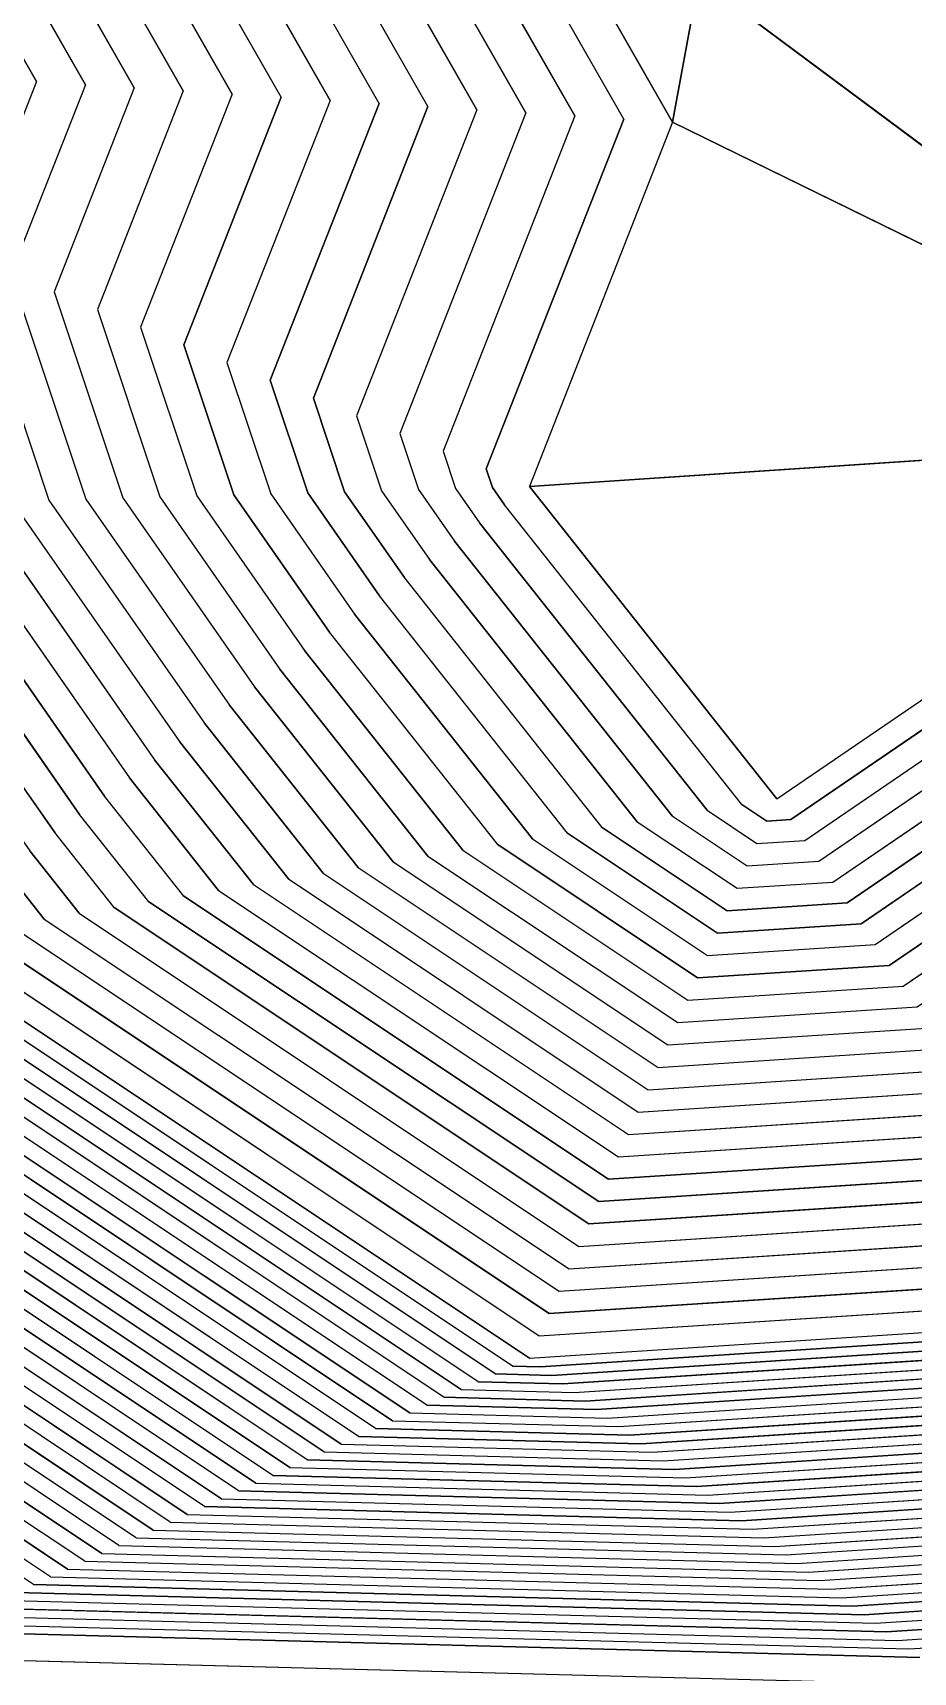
# Model space of a CAD drawing. Extents: x 7084 to 11035, y 13750 to 16729.
# Drawn here: x 8792.8 to 8948.2, y 14689.5 to 14979 of the extents above; entities that cross this region are included whole.
import ezdxf

# ---------------------------------------------------------------- set-up
doc = ezdxf.new("R2010")
doc.units = 0
doc.layers.add('Level 1', color=7, linetype='Continuous')

msp = doc.modelspace()

# ---------------------------------------------------------------- linework, layer by layer
at = {"layer": 'Level 1'}
for p, q in [((8841.38, 15075.83), (8905.71, 14963.24)), ((8905.71, 14963.24), (8841.38, 15075.83)), ((8897.07, 14963.79), (8835.31, 15071.87)), ((8888.43, 14964.34), (8829.25, 15067.92)), ((8879.79, 14964.9), (8823.18, 15063.97)), ((8871.15, 14965.45), (8817.11, 15060.02)), ((8862.52, 14966), (8811.05, 15056.07)), ((8853.88, 14966.55), (8804.98, 15052.11)), ((8845.24, 14967.1), (8798.92, 15048.16)), ((8836.6, 14967.65), (8792.85, 15044.21)), ((8827.96, 14968.2), (8786.79, 15040.26)), ((8819.32, 14968.76), (8780.72, 15036.31)), ((8810.68, 14969.31), (8774.65, 15032.35)), ((8802.04, 14969.86), (8768.59, 15028.4)), ((8793.4, 14970.41), (8762.52, 15024.45)), ((8905.71, 14963.24), (8910.31, 14988.52)), ((8910.31, 14988.52), (8905.71, 14963.24)), ((9018.3, 14908.1), (8910.31, 14988.52)), ((8910.31, 14988.52), (9018.3, 14908.1)), ((8793.4, 14970.41), (8781.27, 14939.53)), ((8802.04, 14969.86), (8788.9, 14936.41)), ((8810.68, 14969.31), (8796.53, 14933.28)), ((8819.32, 14968.76), (8804.16, 14930.16)), ((8827.96, 14968.2), (8811.78, 14927.03)), ((8836.6, 14967.65), (8819.41, 14923.91)), ((8845.24, 14967.1), (8827.04, 14920.78)), ((8853.88, 14966.55), (8834.67, 14917.66)), ((8862.52, 14966), (8842.3, 14914.53)), ((8871.15, 14965.45), (8849.92, 14911.41)), ((8879.79, 14964.9), (8857.55, 14908.28)), ((8888.43, 14964.34), (8865.18, 14905.16)), ((8897.07, 14963.79), (8872.81, 14902.03)), ((8905.71, 14963.24), (8880.44, 14898.91)), ((9018.3, 14908.1), (8905.71, 14963.24)), ((8905.71, 14963.24), (9018.3, 14908.1)), ((8781.27, 14939.53), (8795.61, 14896.52)), ((8788.9, 14936.41), (8802.13, 14896.7)), ((8796.53, 14933.28), (8808.66, 14896.89)), ((8804.16, 14930.16), (8815.18, 14897.07)), ((8811.78, 14927.03), (8821.71, 14897.25)), ((8819.41, 14923.91), (8828.23, 14897.44)), ((8827.04, 14920.78), (8834.76, 14897.62)), ((8834.67, 14917.66), (8841.29, 14897.81)), ((8842.3, 14914.53), (8847.81, 14897.99)), ((8849.92, 14911.41), (8854.34, 14898.17)), ((8857.55, 14908.28), (8860.86, 14898.36)), ((8880.44, 14898.91), (9018.3, 14908.1)), ((9018.3, 14908.1), (8880.44, 14898.91)), ((8924.09, 14843.76), (9018.3, 14908.1)), ((8865.18, 14905.16), (8867.39, 14898.54)), ((8872.81, 14902.03), (8873.91, 14898.72)), ((8926.57, 14840.09), (9017.01, 14901.85)), ((8841.29, 14897.81), (8853.97, 14879.61)), ((8847.81, 14897.99), (8858.38, 14882.82)), ((8854.34, 14898.17), (8862.79, 14886.04)), ((8860.86, 14898.36), (8867.2, 14889.26)), ((8867.39, 14898.54), (8871.61, 14892.47)), ((8873.91, 14898.72), (8876.03, 14895.69)), ((8924.09, 14843.76), (8880.44, 14898.91)), ((8880.44, 14898.91), (8924.09, 14843.76)), ((8756.46, 14895.42), (8796.62, 14837.79)), ((8762.98, 14895.6), (8801.03, 14841.01)), ((8769.51, 14895.78), (8805.44, 14844.22)), ((8776.03, 14895.97), (8809.85, 14847.44)), ((8782.56, 14896.15), (8814.27, 14850.66)), ((8789.08, 14896.33), (8818.68, 14853.87)), ((8795.61, 14896.52), (8823.09, 14857.09)), ((8802.13, 14896.7), (8827.5, 14860.31)), ((8808.66, 14896.89), (8831.91, 14863.52)), ((8815.18, 14897.07), (8836.32, 14866.74)), ((8821.71, 14897.25), (8840.73, 14869.96)), ((8828.23, 14897.44), (8845.15, 14873.17)), ((8834.76, 14897.62), (8849.56, 14876.39)), ((8917.93, 14842.75), (8876.03, 14895.69)), ((8929.06, 14836.41), (9015.72, 14895.6)), ((8911.78, 14841.74), (8871.61, 14892.47)), ((8905.62, 14840.73), (8867.2, 14889.26)), ((8931.54, 14832.74), (9014.44, 14889.35)), ((8899.46, 14839.72), (8862.79, 14886.04)), ((8893.3, 14838.71), (8858.38, 14882.82)), ((8934.02, 14829.06), (9013.15, 14883.1)), ((8887.15, 14837.7), (8853.97, 14879.61)), ((8880.99, 14836.69), (8849.56, 14876.39)), ((8936.5, 14825.38), (9011.86, 14876.85)), ((8874.83, 14835.68), (8845.15, 14873.17)), ((8868.67, 14834.67), (8840.73, 14869.96)), ((8938.98, 14821.71), (9010.58, 14870.6)), ((8862.52, 14833.66), (8836.32, 14866.74)), ((8856.36, 14832.64), (8831.91, 14863.52)), ((8941.46, 14818.03), (9009.29, 14864.35)), ((8850.2, 14831.63), (8827.5, 14860.31)), ((8943.94, 14814.35), (9008, 14858.1)), ((8844.04, 14830.62), (8823.09, 14857.09)), ((8837.88, 14829.61), (8818.68, 14853.87)), ((8946.43, 14810.68), (9006.72, 14851.85)), ((8831.73, 14828.6), (8814.27, 14850.66)), ((8825.57, 14827.59), (8809.85, 14847.44)), ((8819.41, 14826.58), (8805.44, 14844.22)), ((8813.25, 14825.57), (8801.03, 14841.01)), ((8905.62, 14840.73), (8918.85, 14831.91)), ((8911.78, 14841.74), (8920.6, 14835.86)), ((8917.93, 14842.75), (8922.35, 14839.81)), ((8922.35, 14839.81), (8926.57, 14840.09)), ((8807.1, 14824.56), (8796.62, 14837.79)), ((8887.15, 14837.7), (8913.61, 14820.05)), ((8893.3, 14838.71), (8915.36, 14824)), ((8899.46, 14839.72), (8917.11, 14827.96)), ((8800.94, 14823.55), (8792.21, 14834.57)), ((8868.67, 14834.67), (8908.38, 14808.2)), ((8874.83, 14835.68), (8910.12, 14812.15)), ((8880.99, 14836.69), (8911.87, 14816.1)), ((8920.6, 14835.86), (8929.06, 14836.41)), ((8794.78, 14822.53), (8787.8, 14831.36)), ((8850.2, 14831.63), (8903.14, 14796.34)), ((8856.36, 14832.64), (8904.88, 14800.29)), ((8862.52, 14833.66), (8906.63, 14804.25)), ((8918.85, 14831.91), (8931.54, 14832.74)), ((8831.73, 14828.6), (8897.9, 14784.49)), ((8837.88, 14829.61), (8899.65, 14788.44)), ((8844.04, 14830.62), (8901.39, 14792.39)), ((8917.11, 14827.96), (8934.02, 14829.06)), ((8813.25, 14825.57), (8892.66, 14772.63)), ((8819.41, 14826.58), (8894.41, 14776.58)), ((8825.57, 14827.59), (8896.15, 14780.53)), ((8794.78, 14822.53), (8887.42, 14760.77)), ((8800.94, 14823.55), (8889.17, 14764.73)), ((8807.1, 14824.56), (8890.91, 14768.68)), ((8915.36, 14824), (8936.5, 14825.38)), ((8782.47, 14820.51), (8883.93, 14752.87)), ((8788.62, 14821.52), (8885.68, 14756.82)), ((8913.61, 14820.05), (8938.98, 14821.71)), ((8770.15, 14818.49), (8880.44, 14744.97)), ((8880.44, 14744.97), (8770.15, 14818.49)), ((8776.31, 14819.5), (8882.18, 14748.92)), ((8911.87, 14816.1), (8941.46, 14818.03)), ((8877.42, 14743.59), (8770.28, 14815.01)), ((8910.12, 14812.15), (8943.94, 14814.35)), ((8874.4, 14742.21), (8770.41, 14811.53)), ((8871.38, 14740.83), (8770.54, 14808.05)), ((8908.38, 14808.2), (8946.43, 14810.68)), ((8906.63, 14804.25), (8948.91, 14807)), ((8868.36, 14739.45), (8770.68, 14804.57)), ((8904.88, 14800.29), (8951.39, 14803.33)), ((8865.34, 14738.07), (8770.81, 14801.09)), ((8903.14, 14796.34), (8953.87, 14799.65)), ((8862.32, 14736.69), (8770.94, 14797.61)), ((8859.3, 14735.32), (8771.07, 14794.14)), ((8901.39, 14792.39), (8956.35, 14795.97)), ((8899.65, 14788.44), (8958.83, 14792.3)), ((8856.28, 14733.94), (8771.2, 14790.66)), ((8897.9, 14784.49), (8961.31, 14788.62)), ((8853.26, 14732.56), (8771.33, 14787.18)), ((8896.15, 14780.53), (8963.8, 14784.95)), ((8850.24, 14731.18), (8771.46, 14783.7)), ((8847.22, 14729.8), (8771.59, 14780.22)), ((8894.41, 14776.58), (8966.28, 14781.27)), ((8844.2, 14728.42), (8771.73, 14776.74)), ((8892.66, 14772.63), (8968.76, 14777.59)), ((8890.91, 14768.68), (8971.24, 14773.92)), ((8841.18, 14727.04), (8771.86, 14773.26)), ((8838.16, 14725.67), (8771.99, 14769.78)), ((8889.17, 14764.73), (8973.72, 14770.24)), ((8835.14, 14724.29), (8772.12, 14766.3)), ((8887.42, 14760.77), (8976.2, 14766.56)), ((8832.12, 14722.91), (8772.25, 14762.82)), ((8885.68, 14756.82), (8978.68, 14762.89)), ((8829.1, 14721.53), (8772.38, 14759.34)), ((8883.93, 14752.87), (8981.17, 14759.21)), ((8826.08, 14720.15), (8772.51, 14755.86)), ((8882.18, 14748.92), (8983.65, 14755.54)), ((8823.06, 14718.77), (8772.65, 14752.38)), ((8880.44, 14744.97), (8986.13, 14751.86)), ((8882.41, 14743.46), (8985.08, 14750.15)), ((8820.04, 14717.39), (8772.78, 14748.9)), ((8884.38, 14741.95), (8984.03, 14748.45)), ((8817.02, 14716.02), (8772.91, 14745.43)), ((8886.35, 14740.44), (8982.98, 14746.74)), ((8888.31, 14738.93), (8981.93, 14745.03)), ((8814, 14714.64), (8773.04, 14741.95)), ((8874.4, 14742.21), (8884.38, 14741.95)), ((8877.42, 14743.59), (8882.41, 14743.46)), ((8890.28, 14737.42), (8980.88, 14743.33)), ((8892.25, 14735.91), (8979.83, 14741.62)), ((8868.36, 14739.45), (8888.31, 14738.93)), ((8871.38, 14740.83), (8886.35, 14740.44)), ((8894.22, 14734.4), (8978.78, 14739.91)), ((8810.98, 14713.26), (8773.17, 14738.47)), ((8862.32, 14736.69), (8892.25, 14735.91)), ((8865.34, 14738.07), (8890.28, 14737.42)), ((8896.19, 14732.89), (8977.73, 14738.2)), ((8898.16, 14731.38), (8976.68, 14736.5)), ((8807.96, 14711.88), (8773.3, 14734.99)), ((8856.28, 14733.94), (8896.19, 14732.89)), ((8859.3, 14735.32), (8894.22, 14734.4)), ((8900.13, 14729.87), (8975.63, 14734.79)), ((8902.1, 14728.36), (8974.57, 14733.08)), ((8804.94, 14710.5), (8773.43, 14731.51)), ((8850.24, 14731.18), (8900.13, 14729.87)), ((8853.26, 14732.56), (8898.16, 14731.38)), ((8904.07, 14726.85), (8973.52, 14731.38)), ((8801.92, 14709.12), (8773.56, 14728.03)), ((8841.18, 14727.04), (8906.04, 14725.34)), ((8844.2, 14728.42), (8904.07, 14726.85)), ((8847.22, 14729.8), (8902.1, 14728.36)), ((8906.04, 14725.34), (8972.47, 14729.67)), ((8908.01, 14723.83), (8971.42, 14727.96)), ((8798.9, 14707.74), (8773.7, 14724.55)), ((8835.14, 14724.29), (8909.98, 14722.32)), ((8838.16, 14725.67), (8908.01, 14723.83)), ((8909.98, 14722.32), (8970.37, 14726.26)), ((8911.95, 14720.81), (8969.32, 14724.55)), ((8829.1, 14721.53), (8913.92, 14719.3)), ((8832.12, 14722.91), (8911.95, 14720.81)), ((8913.92, 14719.3), (8968.27, 14722.84)), ((8795.88, 14706.37), (8773.83, 14721.07)), ((8823.06, 14718.77), (8917.86, 14716.28)), ((8826.08, 14720.15), (8915.89, 14717.79)), ((8915.89, 14717.79), (8967.22, 14721.14)), ((8917.86, 14716.28), (8966.17, 14719.43)), ((8792.86, 14704.99), (8773.96, 14717.59)), ((8817.02, 14716.02), (8921.79, 14713.26)), ((8820.04, 14717.39), (8919.83, 14714.77)), ((8919.83, 14714.77), (8965.12, 14717.72)), ((8921.79, 14713.26), (8964.07, 14716.02)), ((8810.98, 14713.26), (8925.73, 14710.24)), ((8814, 14714.64), (8923.76, 14711.75)), ((8923.76, 14711.75), (8963.02, 14714.31)), ((8925.73, 14710.24), (8961.97, 14712.6)), ((8804.94, 14710.5), (8929.67, 14707.22)), ((8807.96, 14711.88), (8927.7, 14708.73)), ((8927.7, 14708.73), (8960.92, 14710.9)), ((8798.9, 14707.74), (8933.61, 14704.2)), ((8801.92, 14709.12), (8931.64, 14705.71)), ((8929.67, 14707.22), (8959.87, 14709.19)), ((8931.64, 14705.71), (8958.82, 14707.48)), ((8792.86, 14704.99), (8937.55, 14701.18)), ((8795.88, 14706.37), (8935.58, 14702.69)), ((8933.61, 14704.2), (8957.77, 14705.78)), ((8935.58, 14702.69), (8956.72, 14704.07)), ((8786.82, 14702.23), (8941.49, 14698.16)), ((8789.84, 14703.61), (8939.52, 14699.67)), ((8937.55, 14701.18), (8955.67, 14702.36)), ((8777.77, 14698.09), (8947.4, 14693.63)), ((8780.79, 14699.47), (8945.43, 14695.14)), ((8783.8, 14700.85), (8943.46, 14696.65)), ((8939.52, 14699.67), (8954.62, 14700.65)), ((8941.49, 14698.16), (8953.57, 14698.95)), ((8949.37, 14692.12), (8774.75, 14696.72)), ((8774.75, 14696.72), (8949.37, 14692.12)), ((8943.46, 14696.65), (8952.52, 14697.24)), ((8945.43, 14695.14), (8951.47, 14695.53)), ((8947.4, 14693.63), (8950.42, 14693.83)), ((8944.22, 14687.52), (8773.09, 14692.02))]:
    msp.add_line(p, q, dxfattribs=at)
for points in [[(9689.79, 14711.9), (9475.88, 14639.84), (9189.91, 14644.35), (9186.12, 14640.45), (9172.54, 14642.65), (9171.64, 14649.24), (8944.22, 14687.52), (8773.09, 14692.02), (8633.49, 14692.02), (8550.17, 14719.05), (8538.59, 14723.64), (8516.07, 14793.44), (8556.6, 14930.8), (8540.84, 15079.41), (8536.35, 15091.8), (8545.35, 15204.39), (8554.14, 15208.98), (8555.46, 15208.91), (8618.51, 15339.5)], [(9689.79, 14711.9), (9475.88, 14639.84), (9189.91, 14644.35), (9186.12, 14640.45), (9172.54, 14642.65), (9171.64, 14649.24), (8944.22, 14687.52), (8773.09, 14692.02), (8633.49, 14692.02), (8550.17, 14719.05), (8538.59, 14723.64), (8516.07, 14793.44), (8556.6, 14930.8), (8540.84, 15079.41), (8536.35, 15091.8), (8545.35, 15204.39), (8554.14, 15208.98), (8555.46, 15208.91), (8618.51, 15339.5)], [(9546.2, 15317.54), (9569.36, 15198.43), (9518.08, 15085.94), (9532.87, 15020.32), (9496.48, 14945.87), (9463.39, 14904.51), (9400.53, 14853.23), (9317.82, 14831.72), (9303.66, 14815.64), (9263.96, 14817.3), (9201.1, 14843.76), (9184.37, 14858.56), (9119.85, 14860.22), (9072.89, 14840.27), (8995.14, 14795.61), (8968.76, 14777.59), (8892.66, 14772.63), (8813.25, 14825.57), (8801.03, 14841.01), (8762.98, 14895.6), (8743.13, 14955.15), (8750.21, 14973.17)], [(9546.2, 15317.54), (9569.36, 15198.43), (9518.08, 15085.94), (9532.87, 15020.32), (9496.48, 14945.87), (9463.39, 14904.51), (9400.53, 14853.23), (9317.82, 14831.72), (9303.66, 14815.64), (9263.96, 14817.3), (9201.1, 14843.76), (9184.37, 14858.56), (9119.85, 14860.22), (9072.89, 14840.27), (8995.14, 14795.61), (8968.76, 14777.59), (8892.66, 14772.63), (8813.25, 14825.57), (8801.03, 14841.01), (8762.98, 14895.6), (8743.13, 14955.15), (8750.21, 14973.17)], [(9529.38, 15312.02), (9551.26, 15199.53), (9502.82, 15093.29), (9519.73, 15018.29), (9485.36, 14947.99), (9454.11, 14908.93), (9394.74, 14860.49), (9316.62, 14840.18), (9300.45, 14821.8), (9262.95, 14823.36), (9203.58, 14848.36), (9184.46, 14865.27), (9123.53, 14866.83), (9069.85, 14844.04), (8996.42, 14801.86), (8966.28, 14781.27), (8894.41, 14776.58), (8819.41, 14826.58), (8805.44, 14844.22), (8769.51, 14895.78)], [(9529.38, 15312.02), (9551.26, 15199.53), (9502.82, 15093.29), (9519.73, 15018.29), (9485.36, 14947.99), (9454.11, 14908.93), (9394.74, 14860.49), (9316.62, 14840.18), (9300.45, 14821.8), (9262.95, 14823.36), (9203.58, 14848.36), (9184.46, 14865.27), (9123.53, 14866.83), (9069.85, 14844.04), (8996.42, 14801.86), (8966.28, 14781.27), (8894.41, 14776.58), (8819.41, 14826.58), (8805.44, 14844.22), (8769.51, 14895.78)], [(8776.03, 14895.97), (8809.85, 14847.44), (8825.57, 14827.59), (8896.15, 14780.53), (8963.8, 14784.95), (8997.71, 14808.11), (9066.82, 14847.81), (9127.2, 14873.45), (9184.55, 14871.98), (9206.06, 14852.96), (9261.94, 14829.43), (9297.23, 14827.96), (9315.43, 14848.64), (9388.95, 14867.75), (9444.83, 14913.34), (9474.24, 14950.1), (9506.59, 15016.27), (9487.57, 15100.64), (9533.15, 15200.63), (9512.56, 15306.51)], [(8776.03, 14895.97), (8809.85, 14847.44), (8825.57, 14827.59), (8896.15, 14780.53), (8963.8, 14784.95), (8997.71, 14808.11), (9066.82, 14847.81), (9127.2, 14873.45), (9184.55, 14871.98), (9206.06, 14852.96), (9261.94, 14829.43), (9297.23, 14827.96), (9315.43, 14848.64), (9388.95, 14867.75), (9444.83, 14913.34), (9474.24, 14950.1), (9506.59, 15016.27), (9487.57, 15100.64), (9533.15, 15200.63), (9512.56, 15306.51)], [(9186.02, 14979.33), (9245.76, 14926.48), (9296.31, 14983.92), (9186.02, 14979.33), (9032.08, 15025.28), (8871.25, 15183.82), (8841.38, 15075.83), (8905.71, 14963.24), (8841.38, 15075.83), (9032.08, 15025.28), (9186.02, 14979.33), (9018.3, 14908.1), (8905.71, 14963.24), (8910.31, 14988.52), (8841.38, 15075.83), (9032.08, 15025.28), (8871.25, 15183.82), (9094.12, 15087.31), (9110.2, 15300.99)], [(9186.02, 14979.33), (9245.76, 14926.48), (9296.31, 14983.92), (9186.02, 14979.33), (9032.08, 15025.28), (8871.25, 15183.82), (8841.38, 15075.83), (8905.71, 14963.24), (8841.38, 15075.83), (9032.08, 15025.28), (9186.02, 14979.33), (9018.3, 14908.1), (8905.71, 14963.24), (8910.31, 14988.52), (8841.38, 15075.83), (9032.08, 15025.28), (8871.25, 15183.82), (9094.12, 15087.31), (9110.2, 15300.99)], [(8789.08, 14896.33), (8818.68, 14853.87), (8837.88, 14829.61), (8899.65, 14788.44), (8958.83, 14792.3), (9000.28, 14820.6), (9060.76, 14855.34), (9134.56, 14886.68), (9184.74, 14885.4), (9211.02, 14862.15), (9259.92, 14841.56), (9290.8, 14840.27), (9313.04, 14865.55), (9377.37, 14882.27), (9426.26, 14922.16), (9452, 14954.33), (9480.3, 15012.23), (9457.05, 15115.35), (9496.94, 15202.84), (9478.93, 15295.48)], [(8789.08, 14896.33), (8818.68, 14853.87), (8837.88, 14829.61), (8899.65, 14788.44), (8958.83, 14792.3), (9000.28, 14820.6), (9060.76, 14855.34), (9134.56, 14886.68), (9184.74, 14885.4), (9211.02, 14862.15), (9259.92, 14841.56), (9290.8, 14840.27), (9313.04, 14865.55), (9377.37, 14882.27), (9426.26, 14922.16), (9452, 14954.33), (9480.3, 15012.23), (9457.05, 15115.35), (9496.94, 15202.84), (9478.93, 15295.48)], [(8781.27, 14939.53), (8795.61, 14896.52), (8823.09, 14857.09), (8844.04, 14830.62), (8901.39, 14792.39), (8956.35, 14795.97), (9001.57, 14826.85), (9057.72, 14859.11), (9138.23, 14893.3), (9184.83, 14892.11), (9213.5, 14866.74), (9258.9, 14847.62), (9287.58, 14846.43), (9311.84, 14874), (9371.58, 14889.53), (9416.98, 14926.57), (9440.88, 14956.44), (9467.16, 15010.21), (9441.8, 15122.7), (9478.83, 15203.94), (9462.11, 15289.97)], [(8781.27, 14939.53), (8795.61, 14896.52), (8823.09, 14857.09), (8844.04, 14830.62), (8901.39, 14792.39), (8956.35, 14795.97), (9001.57, 14826.85), (9057.72, 14859.11), (9138.23, 14893.3), (9184.83, 14892.11), (9213.5, 14866.74), (9258.9, 14847.62), (9287.58, 14846.43), (9311.84, 14874), (9371.58, 14889.53), (9416.98, 14926.57), (9440.88, 14956.44), (9467.16, 15010.21), (9441.8, 15122.7), (9478.83, 15203.94), (9462.11, 15289.97)], [(8768.59, 15028.4), (8802.04, 14969.86), (8788.9, 14936.41), (8802.13, 14896.7), (8827.5, 14860.31), (8850.2, 14831.63), (8903.14, 14796.34), (8953.87, 14799.65), (9002.86, 14833.1), (9054.69, 14862.88), (9141.91, 14899.92), (9184.92, 14898.82), (9215.98, 14871.34), (9257.89, 14853.69), (9284.36, 14852.59), (9310.65, 14882.46), (9365.79, 14896.79), (9407.7, 14930.98), (9429.76, 14958.55), (9454.02, 15008.18), (9426.54, 15130.05), (9460.73, 15205.05), (9445.29, 15284.45)], [(8768.59, 15028.4), (8802.04, 14969.86), (8788.9, 14936.41), (8802.13, 14896.7), (8827.5, 14860.31), (8850.2, 14831.63), (8903.14, 14796.34), (8953.87, 14799.65), (9002.86, 14833.1), (9054.69, 14862.88), (9141.91, 14899.92), (9184.92, 14898.82), (9215.98, 14871.34), (9257.89, 14853.69), (9284.36, 14852.59), (9310.65, 14882.46), (9365.79, 14896.79), (9407.7, 14930.98), (9429.76, 14958.55), (9454.02, 15008.18), (9426.54, 15130.05), (9460.73, 15205.05), (9445.29, 15284.45)], [(8819.32, 14968.76), (8804.16, 14930.16), (8815.18, 14897.07), (8836.32, 14866.74), (8862.52, 14833.66), (8906.63, 14804.25), (8948.91, 14807), (9005.43, 14845.6), (9048.62, 14870.42), (9149.26, 14913.15), (9185.1, 14912.23), (9220.95, 14880.53), (9255.87, 14865.82), (9277.93, 14864.9), (9308.26, 14899.37), (9354.21, 14911.32), (9389.13, 14939.81), (9407.52, 14962.78), (9427.73, 15004.14), (9396.03, 15144.76), (9424.52, 15207.25), (9411.65, 15273.42)], [(8819.32, 14968.76), (8804.16, 14930.16), (8815.18, 14897.07), (8836.32, 14866.74), (8862.52, 14833.66), (8906.63, 14804.25), (8948.91, 14807), (9005.43, 14845.6), (9048.62, 14870.42), (9149.26, 14913.15), (9185.1, 14912.23), (9220.95, 14880.53), (9255.87, 14865.82), (9277.93, 14864.9), (9308.26, 14899.37), (9354.21, 14911.32), (9389.13, 14939.81), (9407.52, 14962.78), (9427.73, 15004.14), (9396.03, 15144.76), (9424.52, 15207.25), (9411.65, 15273.42)], [(8934.44, 15270.68), (8861.65, 15199.91), (8859.94, 15195.12), (8858.84, 15191.81), (8857.19, 15182.99), (8856.08, 15179.68), (8829.8, 15084.65), (8826.21, 15077.2), (8823.18, 15070.31), (8823.18, 15063.97), (8879.79, 14964.9), (8857.55, 14908.28), (8860.86, 14898.36), (8867.2, 14889.26), (8905.62, 14840.73)], [(8934.44, 15270.68), (8861.65, 15199.91), (8859.94, 15195.12), (8858.84, 15191.81), (8857.19, 15182.99), (8856.08, 15179.68), (8829.8, 15084.65), (8826.21, 15077.2), (8823.18, 15070.31), (8823.18, 15063.97), (8879.79, 14964.9), (8857.55, 14908.28), (8860.86, 14898.36), (8867.2, 14889.26), (8905.62, 14840.73)], [(8821.71, 14897.25), (8840.73, 14869.96), (8868.67, 14834.67), (8908.38, 14808.2), (8946.43, 14810.68), (9006.72, 14851.85), (9045.59, 14874.19), (9152.94, 14919.77), (9185.2, 14918.94), (9223.43, 14885.12), (9254.86, 14871.89), (9274.71, 14871.06), (9307.06, 14907.82), (9348.42, 14918.58), (9379.85, 14944.22), (9396.39, 14964.9), (9414.59, 15002.12), (9380.77, 15152.11), (9406.41, 15208.35), (9394.83, 15267.91)], [(8821.71, 14897.25), (8840.73, 14869.96), (8868.67, 14834.67), (8908.38, 14808.2), (8946.43, 14810.68), (9006.72, 14851.85), (9045.59, 14874.19), (9152.94, 14919.77), (9185.2, 14918.94), (9223.43, 14885.12), (9254.86, 14871.89), (9274.71, 14871.06), (9307.06, 14907.82), (9348.42, 14918.58), (9379.85, 14944.22), (9396.39, 14964.9), (9414.59, 15002.12), (9380.77, 15152.11), (9406.41, 15208.35), (9394.83, 15267.91)], [(8917.93, 14842.75), (8876.03, 14895.69), (8873.91, 14898.72), (8872.81, 14902.03), (8897.07, 14963.79), (8835.31, 15071.87), (8835.31, 15073.99), (8836.32, 15076.29), (8837.52, 15078.77), (8866.19, 15182.44), (8866.56, 15183.54), (8867.11, 15186.48), (8867.48, 15187.58), (8868.05, 15189.18), (8947.46, 15266.38)], [(8917.93, 14842.75), (8876.03, 14895.69), (8873.91, 14898.72), (8872.81, 14902.03), (8897.07, 14963.79), (8835.31, 15071.87), (8835.31, 15073.99), (8836.32, 15076.29), (8837.52, 15078.77), (8866.19, 15182.44), (8866.56, 15183.54), (8867.11, 15186.48), (8867.48, 15187.58), (8868.05, 15189.18), (8947.46, 15266.38)], [(8953.96, 15264.23), (8871.25, 15183.82), (9094.12, 15087.31), (9032.08, 15025.28), (8910.31, 14988.52), (9018.3, 14908.1), (8905.71, 14963.24), (8880.44, 14898.91), (9018.3, 14908.1), (9032.08, 15025.28), (9094.12, 15087.31), (8953.96, 15264.23)], [(8953.96, 15264.23), (8871.25, 15183.82), (9094.12, 15087.31), (9032.08, 15025.28), (8910.31, 14988.52), (9018.3, 14908.1), (8905.71, 14963.24), (8880.44, 14898.91), (9018.3, 14908.1), (9032.08, 15025.28), (9094.12, 15087.31), (8953.96, 15264.23)], [(8771.99, 15247.78), (8758.75, 15177.2), (8749.93, 15150.73), (8748.74, 15146.41), (8720.06, 15086.85), (8695.8, 15031.71), (8695.8, 14980.98), (8698.37, 14976.48), (8697.36, 14973.9), (8723.83, 14894.5), (8774.56, 14821.71), (8776.31, 14819.5), (8882.18, 14748.92), (8983.65, 14755.54), (8987.42, 14758.11)], [(8771.99, 15247.78), (8758.75, 15177.2), (8749.93, 15150.73), (8748.74, 15146.41), (8720.06, 15086.85), (8695.8, 15031.71), (8695.8, 14980.98), (8698.37, 14976.48), (8697.36, 14973.9), (8723.83, 14894.5), (8774.56, 14821.71), (8776.31, 14819.5), (8882.18, 14748.92), (8983.65, 14755.54), (8987.42, 14758.11)], [(8788.53, 15237.12), (8777.5, 15178.3), (8770.15, 15156.24), (8764.18, 15134.65), (8740.28, 15085.02), (8720.06, 15039.06), (8720.06, 14996.79), (8732.93, 14974.27), (8727.87, 14961.4), (8749.93, 14895.23), (8792.21, 14834.57), (8800.94, 14823.55), (8889.17, 14764.73), (8973.72, 14770.24), (8992.56, 14783.11)], [(8788.53, 15237.12), (8777.5, 15178.3), (8770.15, 15156.24), (8764.18, 15134.65), (8740.28, 15085.02), (8720.06, 15039.06), (8720.06, 14996.79), (8732.93, 14974.27), (8727.87, 14961.4), (8749.93, 14895.23), (8792.21, 14834.57), (8800.94, 14823.55), (8889.17, 14764.73), (8973.72, 14770.24), (8992.56, 14783.11)], [(8696.17, 15233.9), (8687.11, 15185.59), (8681.07, 15167.47), (8661.44, 15126.7), (8658.29, 15087.31), (8641.68, 15049.57), (8647.19, 14997.58), (8647.19, 14962.85), (8651.13, 14943.15), (8669.25, 14888.8), (8688.16, 14826.57), (8722.88, 14776.74), (8771.73, 14776.74), (8844.2, 14728.42), (8904.07, 14726.85)], [(8696.17, 15233.9), (8687.11, 15185.59), (8681.07, 15167.47), (8661.44, 15126.7), (8658.29, 15087.31), (8641.68, 15049.57), (8647.19, 14997.58), (8647.19, 14962.85), (8651.13, 14943.15), (8669.25, 14888.8), (8688.16, 14826.57), (8722.88, 14776.74), (8771.73, 14776.74), (8844.2, 14728.42), (8904.07, 14726.85)], [(9116.17, 14853.6), (9075.92, 14836.5), (8993.85, 14789.36), (8971.24, 14773.92), (8890.91, 14768.68), (8807.1, 14824.56), (8796.62, 14837.79), (8756.46, 14895.42), (8735.5, 14958.28), (8741.57, 14973.72), (8726.13, 15000.74), (8726.13, 15040.9), (8745.34, 15084.56), (8768.04, 15131.7), (8775.21, 15157.62), (8782.19, 15178.58), (8792.67, 15234.46)], [(9116.17, 14853.6), (9075.92, 14836.5), (8993.85, 14789.36), (8971.24, 14773.92), (8890.91, 14768.68), (8807.1, 14824.56), (8796.62, 14837.79), (8756.46, 14895.42), (8735.5, 14958.28), (8741.57, 14973.72), (8726.13, 15000.74), (8726.13, 15040.9), (8745.34, 15084.56), (8768.04, 15131.7), (8775.21, 15157.62), (8782.19, 15178.58), (8792.67, 15234.46)], [(8905.62, 14840.73), (8918.85, 14831.91), (8931.54, 14832.74), (9014.44, 14889.35), (9027.39, 14896.79), (9174.99, 14959.47), (9185.75, 14959.2), (9238.32, 14912.69), (9248.79, 14908.28), (9255.41, 14908.01), (9299.89, 14958.55), (9313.68, 14962.14), (9324.16, 14970.69), (9329.67, 14977.58), (9335.74, 14989.99), (9289.23, 15196.22), (9297.78, 15214.97), (9293.92, 15234.82)], [(8905.62, 14840.73), (8918.85, 14831.91), (8931.54, 14832.74), (9014.44, 14889.35), (9027.39, 14896.79), (9174.99, 14959.47), (9185.75, 14959.2), (9238.32, 14912.69), (9248.79, 14908.28), (9255.41, 14908.01), (9299.89, 14958.55), (9313.68, 14962.14), (9324.16, 14970.69), (9329.67, 14977.58), (9335.74, 14989.99), (9289.23, 15196.22), (9297.78, 15214.97), (9293.92, 15234.82)], [(8684.22, 15231.15), (8675.95, 15187.03), (8670.43, 15170.49), (8652.51, 15133.27), (8648.84, 15087.31), (8633.67, 15052.85), (8640.1, 14992.19), (8640.1, 14960.48), (8644.7, 14937.51), (8661.24, 14887.88), (8683.3, 14815.27), (8715.01, 14769.78), (8771.99, 14769.78), (8838.16, 14725.67), (8908.01, 14723.83), (8971.42, 14727.96)], [(8684.22, 15231.15), (8675.95, 15187.03), (8670.43, 15170.49), (8652.51, 15133.27), (8648.84, 15087.31), (8633.67, 15052.85), (8640.1, 14992.19), (8640.1, 14960.48), (8644.7, 14937.51), (8661.24, 14887.88), (8683.3, 14815.27), (8715.01, 14769.78), (8771.99, 14769.78), (8838.16, 14725.67), (8908.01, 14723.83), (8971.42, 14727.96)], [(8842.47, 15232.1), (8837.33, 15217.73), (8834.02, 15207.8), (8829.06, 15181.33), (8825.75, 15171.41), (8806.64, 15102.29), (8795.88, 15079.96), (8786.79, 15059.28), (8786.79, 15040.26), (8827.96, 14968.2), (8811.78, 14927.03), (8821.71, 14897.25)], [(8842.47, 15232.1), (8837.33, 15217.73), (8834.02, 15207.8), (8829.06, 15181.33), (8825.75, 15171.41), (8806.64, 15102.29), (8795.88, 15079.96), (8786.79, 15059.28), (8786.79, 15040.26), (8827.96, 14968.2), (8811.78, 14927.03), (8821.71, 14897.25)], [(9182.61, 14734.59), (9136.53, 14735.78), (9080.99, 14703.87), (8968.27, 14722.84), (8913.92, 14719.3), (8829.1, 14721.53), (8772.38, 14759.34), (8703.19, 14759.34), (8676.01, 14798.34), (8649.23, 14886.5), (8635.05, 14929.04), (8629.47, 14956.94), (8629.47, 14984.12), (8621.66, 15057.77), (8634.66, 15087.31), (8639.12, 15143.11), (8654.48, 15175.02), (8659.21, 15189.2), (8666.3, 15227.01)], [(9182.61, 14734.59), (9136.53, 14735.78), (9080.99, 14703.87), (8968.27, 14722.84), (8913.92, 14719.3), (8829.1, 14721.53), (8772.38, 14759.34), (8703.19, 14759.34), (8676.01, 14798.34), (8649.23, 14886.5), (8635.05, 14929.04), (8629.47, 14956.94), (8629.47, 14984.12), (8621.66, 15057.77), (8634.66, 15087.31), (8639.12, 15143.11), (8654.48, 15175.02), (8659.21, 15189.2), (8666.3, 15227.01)], [(8829.8, 15225.26), (8825.75, 15213.13), (8819.69, 15180.78), (8815.64, 15168.65), (8798.92, 15108.18), (8785.77, 15080.88), (8774.65, 15055.61), (8774.65, 15032.35), (8810.68, 14969.31), (8796.53, 14933.28), (8808.66, 14896.89), (8831.91, 14863.52), (8856.36, 14832.64), (8904.88, 14800.29), (8951.39, 14803.33)], [(8829.8, 15225.26), (8825.75, 15213.13), (8819.69, 15180.78), (8815.64, 15168.65), (8798.92, 15108.18), (8785.77, 15080.88), (8774.65, 15055.61), (8774.65, 15032.35), (8810.68, 14969.31), (8796.53, 14933.28), (8808.66, 14896.89), (8831.91, 14863.52), (8856.36, 14832.64), (8904.88, 14800.29), (8951.39, 14803.33)], [(8809.21, 15223.79), (8800.94, 15179.68), (8795.42, 15163.14), (8783.48, 15119.94), (8765.56, 15082.72), (8750.39, 15048.25), (8750.39, 15016.55), (8776.12, 14971.51), (8766.01, 14945.78), (8782.56, 14896.15), (8814.27, 14850.66), (8831.73, 14828.6), (8897.9, 14784.49), (8961.31, 14788.62), (8999, 14814.35), (9063.79, 14851.58), (9130.88, 14880.07), (9184.64, 14878.69), (9208.54, 14857.55), (9260.93, 14835.49)], [(8809.21, 15223.79), (8800.94, 15179.68), (8795.42, 15163.14), (8783.48, 15119.94), (8765.56, 15082.72), (8750.39, 15048.25), (8750.39, 15016.55), (8776.12, 14971.51), (8766.01, 14945.78), (8782.56, 14896.15), (8814.27, 14850.66), (8831.73, 14828.6), (8897.9, 14784.49), (8961.31, 14788.62), (8999, 14814.35), (9063.79, 14851.58), (9130.88, 14880.07), (9184.64, 14878.69), (9208.54, 14857.55), (9260.93, 14835.49)], [(9260.28, 15223.79), (9261.57, 15217.18), (9258.72, 15210.93), (9309.45, 14985.94), (9307.43, 14981.81), (9305.59, 14979.51), (9302.1, 14976.66), (9297.5, 14975.47), (9248.98, 14920.32), (9246.77, 14920.41), (9243.28, 14921.88), (9185.93, 14972.62), (9182.35, 14972.71), (9021.33, 14904.33), (9017.01, 14901.85), (8926.57, 14840.09), (8922.35, 14839.81), (8917.93, 14842.75)], [(9260.28, 15223.79), (9261.57, 15217.18), (9258.72, 15210.93), (9309.45, 14985.94), (9307.43, 14981.81), (9305.59, 14979.51), (9302.1, 14976.66), (9297.5, 14975.47), (9248.98, 14920.32), (9246.77, 14920.41), (9243.28, 14921.88), (9185.93, 14972.62), (9182.35, 14972.71), (9021.33, 14904.33), (9017.01, 14901.85), (8926.57, 14840.09), (8922.35, 14839.81), (8917.93, 14842.75)], [(8833.57, 15221.5), (8829.89, 15210.47), (8824.37, 15181.06), (8820.7, 15170.03), (8802.78, 15105.24), (8790.83, 15080.42), (8780.72, 15057.44), (8780.72, 15036.31), (8819.32, 14968.76)], [(8833.57, 15221.5), (8829.89, 15210.47), (8824.37, 15181.06), (8820.7, 15170.03), (8802.78, 15105.24), (8790.83, 15080.42), (8780.72, 15057.44), (8780.72, 15036.31), (8819.32, 14968.76)], [(8817.48, 15218.46), (8810.31, 15180.23), (8805.53, 15165.89), (8791.2, 15114.06), (8775.66, 15081.8), (8762.52, 15051.93), (8762.52, 15024.45), (8793.4, 14970.41), (8781.27, 14939.53)], [(8817.48, 15218.46), (8810.31, 15180.23), (8805.53, 15165.89), (8791.2, 15114.06), (8775.66, 15081.8), (8762.52, 15051.93), (8762.52, 15024.45), (8793.4, 14970.41), (8781.27, 14939.53)], [(9325.26, 14947.62), (9302.28, 14941.64), (9261.85, 14895.69), (9250.82, 14896.15), (9233.35, 14903.5), (9185.56, 14945.78), (9167.64, 14946.24), (9033.46, 14889.26), (9011.86, 14876.85), (8936.5, 14825.38), (8915.36, 14824), (8893.3, 14838.71), (8858.38, 14882.82), (8847.81, 14897.99), (8842.3, 14914.53), (8862.52, 14966), (8811.05, 15056.07), (8811.05, 15066.64), (8816.1, 15078.12), (8822.08, 15090.53), (8845.97, 15176.92), (8847.81, 15182.44), (8850.57, 15197.14), (8852.41, 15202.66)], [(9325.26, 14947.62), (9302.28, 14941.64), (9261.85, 14895.69), (9250.82, 14896.15), (9233.35, 14903.5), (9185.56, 14945.78), (9167.64, 14946.24), (9033.46, 14889.26), (9011.86, 14876.85), (8936.5, 14825.38), (8915.36, 14824), (8893.3, 14838.71), (8858.38, 14882.82), (8847.81, 14897.99), (8842.3, 14914.53), (8862.52, 14966), (8811.05, 15056.07), (8811.05, 15066.64), (8816.1, 15078.12), (8822.08, 15090.53), (8845.97, 15176.92), (8847.81, 15182.44), (8850.57, 15197.14), (8852.41, 15202.66)], [(8787.8, 14831.36), (8794.78, 14822.53), (8887.42, 14760.77), (8976.2, 14766.56), (8991.28, 14776.86), (9081.99, 14828.97), (9108.82, 14840.36), (9184.09, 14838.43), (9193.65, 14829.98), (9266.99, 14799.1), (9313.31, 14797.17), (9321.4, 14806.36), (9417.9, 14831.45), (9491.24, 14891.28), (9529.84, 14939.53), (9572.3, 15026.38), (9563.85, 15063.88), (9623.68, 15195.12)], [(8787.8, 14831.36), (8794.78, 14822.53), (8887.42, 14760.77), (8976.2, 14766.56), (8991.28, 14776.86), (9081.99, 14828.97), (9108.82, 14840.36), (9184.09, 14838.43), (9193.65, 14829.98), (9266.99, 14799.1), (9313.31, 14797.17), (9321.4, 14806.36), (9417.9, 14831.45), (9491.24, 14891.28), (9529.84, 14939.53), (9572.3, 15026.38), (9563.85, 15063.88), (9623.68, 15195.12)], [(8854.7, 15194.48), (8852.5, 15182.71), (8851.03, 15178.3), (8825.94, 15087.59), (8821.16, 15077.66), (8817.11, 15068.47), (8817.11, 15060.02), (8871.15, 14965.45), (8849.92, 14911.41), (8854.34, 14898.17), (8862.79, 14886.04), (8899.46, 14839.72), (8917.11, 14827.96), (8934.02, 14829.06), (9013.15, 14883.1), (9030.43, 14893.03), (9171.32, 14952.86), (9185.66, 14952.49), (9235.84, 14908.1), (9249.81, 14902.22), (9258.63, 14901.85), (9301.09, 14950.1), (9319.47, 14954.88)], [(8854.7, 15194.48), (8852.5, 15182.71), (8851.03, 15178.3), (8825.94, 15087.59), (8821.16, 15077.66), (8817.11, 15068.47), (8817.11, 15060.02), (8871.15, 14965.45), (8849.92, 14911.41), (8854.34, 14898.17), (8862.79, 14886.04), (8899.46, 14839.72), (8917.11, 14827.96), (8934.02, 14829.06), (9013.15, 14883.1), (9030.43, 14893.03), (9171.32, 14952.86), (9185.66, 14952.49), (9235.84, 14908.1), (9249.81, 14902.22), (9258.63, 14901.85), (9301.09, 14950.1), (9319.47, 14954.88)], [(8861.87, 15183.26), (8861.14, 15181.06), (8833.66, 15081.71), (8831.27, 15076.75), (8829.25, 15072.15), (8829.25, 15067.92), (8888.43, 14964.34), (8865.18, 14905.16), (8867.39, 14898.54), (8871.61, 14892.47), (8911.78, 14841.74), (8920.6, 14835.86), (8929.06, 14836.41), (9015.72, 14895.6), (9024.36, 14900.56), (9178.67, 14966.09), (9185.84, 14965.91), (9240.8, 14917.29), (9247.78, 14914.35), (9252.19, 14914.16), (9298.7, 14967.01), (9307.89, 14969.4), (9314.87, 14975.1)], [(8861.87, 15183.26), (8861.14, 15181.06), (8833.66, 15081.71), (8831.27, 15076.75), (8829.25, 15072.15), (8829.25, 15067.92), (8888.43, 14964.34), (8865.18, 14905.16), (8867.39, 14898.54), (8871.61, 14892.47), (8911.78, 14841.74), (8920.6, 14835.86), (8929.06, 14836.41), (9015.72, 14895.6), (9024.36, 14900.56), (9178.67, 14966.09), (9185.84, 14965.91), (9240.8, 14917.29), (9247.78, 14914.35), (9252.19, 14914.16), (9298.7, 14967.01), (9307.89, 14969.4), (9314.87, 14975.1)], [(8760.04, 15153.49), (8756.46, 15140.53), (8730.17, 15085.94), (8707.93, 15035.39), (8707.93, 14988.88), (8715.65, 14975.37), (8712.62, 14967.65), (8736.88, 14894.86), (8783.38, 14828.14), (8788.62, 14821.52), (8885.68, 14756.82), (8978.68, 14762.89), (8989.99, 14770.61), (9085.02, 14825.2), (9105.15, 14833.75), (9184, 14831.72), (9191.17, 14825.38), (9268, 14793.03), (9316.53, 14791.01), (9322.59, 14797.9), (9423.69, 14824.19), (9500.52, 14886.87), (9540.96, 14937.42), (9585.44, 15028.4)], [(8760.04, 15153.49), (8756.46, 15140.53), (8730.17, 15085.94), (8707.93, 15035.39), (8707.93, 14988.88), (8715.65, 14975.37), (8712.62, 14967.65), (8736.88, 14894.86), (8783.38, 14828.14), (8788.62, 14821.52), (8885.68, 14756.82), (8978.68, 14762.89), (8989.99, 14770.61), (9085.02, 14825.2), (9105.15, 14833.75), (9184, 14831.72), (9191.17, 14825.38), (9268, 14793.03), (9316.53, 14791.01), (9322.59, 14797.9), (9423.69, 14824.19), (9500.52, 14886.87), (9540.96, 14937.42), (9585.44, 15028.4)], [(9598.29, 14808.64), (9504.74, 14777.13), (9454.85, 14736.43), (9389.2, 14719.36), (9264.14, 14721.33), (9232.63, 14722.65), (9182.74, 14743.65), (9131.54, 14744.97), (9069.83, 14709.52), (8970.37, 14726.26), (8909.98, 14722.32), (8835.14, 14724.29), (8772.12, 14766.3), (8711.07, 14766.3), (8680.87, 14809.63), (8657.24, 14887.42), (8641.48, 14934.69), (8636.56, 14959.3), (8636.56, 14989.5), (8629.67, 15054.49), (8644.11, 15087.31)], [(9598.29, 14808.64), (9504.74, 14777.13), (9454.85, 14736.43), (9389.2, 14719.36), (9264.14, 14721.33), (9232.63, 14722.65), (9182.74, 14743.65), (9131.54, 14744.97), (9069.83, 14709.52), (8970.37, 14726.26), (8909.98, 14722.32), (8835.14, 14724.29), (8772.12, 14766.3), (8711.07, 14766.3), (8680.87, 14809.63), (8657.24, 14887.42), (8641.48, 14934.69), (8636.56, 14959.3), (8636.56, 14989.5), (8629.67, 15054.49), (8644.11, 15087.31)], [(9591.06, 14901.21), (9551.68, 14851.97), (9520.49, 14841.47), (9445.66, 14780.42), (9347.19, 14754.81), (9305.5, 14755.47), (9258.23, 14757.44), (9183.4, 14788.95), (9106.59, 14790.92), (9014.03, 14737.75), (8980.88, 14743.33), (8890.28, 14737.42), (8865.34, 14738.07), (8770.81, 14801.09), (8750.46, 14801.09), (8705.16, 14866.08), (8697.28, 14892.01), (8673.65, 14962.91), (8672.01, 14971.12), (8672.01, 15016.42), (8669.71, 15038.08), (8691.37, 15087.31)], [(9591.06, 14901.21), (9551.68, 14851.97), (9520.49, 14841.47), (9445.66, 14780.42), (9347.19, 14754.81), (9305.5, 14755.47), (9258.23, 14757.44), (9183.4, 14788.95), (9106.59, 14790.92), (9014.03, 14737.75), (8980.88, 14743.33), (8890.28, 14737.42), (8865.34, 14738.07), (8770.81, 14801.09), (8750.46, 14801.09), (8705.16, 14866.08), (8697.28, 14892.01), (8673.65, 14962.91), (8672.01, 14971.12), (8672.01, 15016.42), (8669.71, 15038.08), (8691.37, 15087.31)], [(9331.05, 14940.36), (9303.48, 14933.19), (9265.06, 14889.53), (9251.83, 14890.08), (9230.87, 14898.91), (9185.47, 14939.07), (9163.97, 14939.62), (9036.49, 14885.49), (9010.58, 14870.6), (8938.98, 14821.71), (8913.61, 14820.05), (8887.15, 14837.7), (8853.97, 14879.61), (8841.29, 14897.81), (8834.67, 14917.66), (8853.88, 14966.55), (8804.98, 15052.11)], [(9331.05, 14940.36), (9303.48, 14933.19), (9265.06, 14889.53), (9251.83, 14890.08), (9230.87, 14898.91), (9185.47, 14939.07), (9163.97, 14939.62), (9036.49, 14885.49), (9010.58, 14870.6), (8938.98, 14821.71), (8913.61, 14820.05), (8887.15, 14837.7), (8853.97, 14879.61), (8841.29, 14897.81), (8834.67, 14917.66), (8853.88, 14966.55), (8804.98, 15052.11)], [(8798.92, 15048.16), (8845.24, 14967.1), (8827.04, 14920.78), (8834.76, 14897.62), (8849.56, 14876.39), (8880.99, 14836.69), (8911.87, 14816.1), (8941.46, 14818.03), (9009.29, 14864.35), (9039.53, 14881.72), (9160.29, 14933), (9185.38, 14932.36), (9228.39, 14894.31), (9252.84, 14884.02), (9268.28, 14883.38), (9304.67, 14924.73), (9336.84, 14933.1)], [(8798.92, 15048.16), (8845.24, 14967.1), (8827.04, 14920.78), (8834.76, 14897.62), (8849.56, 14876.39), (8880.99, 14836.69), (8911.87, 14816.1), (8941.46, 14818.03), (9009.29, 14864.35), (9039.53, 14881.72), (9160.29, 14933), (9185.38, 14932.36), (9228.39, 14894.31), (9252.84, 14884.02), (9268.28, 14883.38), (9304.67, 14924.73), (9336.84, 14933.1)], [(9342.63, 14925.84), (9305.87, 14916.28), (9271.5, 14877.22), (9253.85, 14877.95), (9225.91, 14889.72), (9185.29, 14925.65), (9156.61, 14926.39), (9042.56, 14877.95), (9008, 14858.1), (8943.94, 14814.35), (8910.12, 14812.15), (8874.83, 14835.68), (8845.15, 14873.17), (8828.23, 14897.44), (8819.41, 14923.91), (8836.6, 14967.65), (8792.85, 15044.21)], [(9342.63, 14925.84), (9305.87, 14916.28), (9271.5, 14877.22), (9253.85, 14877.95), (9225.91, 14889.72), (9185.29, 14925.65), (9156.61, 14926.39), (9042.56, 14877.95), (9008, 14858.1), (8943.94, 14814.35), (8910.12, 14812.15), (8874.83, 14835.68), (8845.15, 14873.17), (8828.23, 14897.44), (8819.41, 14923.91), (8836.6, 14967.65), (8792.85, 15044.21)], [(9598.59, 15030.42), (9552.08, 14935.3), (9509.81, 14882.46), (9429.48, 14816.93), (9323.79, 14789.45), (9319.75, 14784.85), (9269.01, 14786.97), (9188.69, 14820.79), (9183.91, 14825.02), (9101.47, 14827.13), (9088.05, 14821.43), (8988.7, 14764.36), (8981.17, 14759.21), (8883.93, 14752.87), (8782.47, 14820.51)], [(9598.59, 15030.42), (9552.08, 14935.3), (9509.81, 14882.46), (9429.48, 14816.93), (9323.79, 14789.45), (9319.75, 14784.85), (9269.01, 14786.97), (9188.69, 14820.79), (9183.91, 14825.02), (9101.47, 14827.13), (9088.05, 14821.43), (8988.7, 14764.36), (8981.17, 14759.21), (8883.93, 14752.87), (8782.47, 14820.51)], [(9616.93, 14791.31), (9498.44, 14751.4), (9458.52, 14718.84), (9406.01, 14705.18), (9247.6, 14707.68), (9222.39, 14708.73), (9182.48, 14725.53), (9141.51, 14726.59), (9092.15, 14698.23), (8966.17, 14719.43), (8917.86, 14716.28), (8823.06, 14718.77), (8772.65, 14752.38), (8695.31, 14752.38), (8671.16, 14787.05), (8641.22, 14885.58), (8628.62, 14923.39), (8622.38, 14954.58), (8622.38, 14978.73)], [(9616.93, 14791.31), (9498.44, 14751.4), (9458.52, 14718.84), (9406.01, 14705.18), (9247.6, 14707.68), (9222.39, 14708.73), (9182.48, 14725.53), (9141.51, 14726.59), (9092.15, 14698.23), (8966.17, 14719.43), (8917.86, 14716.28), (8823.06, 14718.77), (8772.65, 14752.38), (8695.31, 14752.38), (8671.16, 14787.05), (8641.22, 14885.58), (8628.62, 14923.39), (8622.38, 14954.58), (8622.38, 14978.73)], [(8661.37, 14967.57), (8664, 14954.45), (8685.27, 14890.64), (8697.87, 14849.15), (8738.64, 14790.66), (8771.2, 14790.66), (8856.28, 14733.94), (8896.19, 14732.89), (8977.73, 14738.2), (9030.77, 14729.28), (9114.07, 14777.13), (9183.2, 14775.36), (9250.55, 14747), (9293.09, 14745.23), (9359.79, 14744.18), (9448.41, 14767.22), (9515.77, 14822.17), (9565.66, 14838.97), (9601.11, 14883.28)], [(8661.37, 14967.57), (8664, 14954.45), (8685.27, 14890.64), (8697.87, 14849.15), (8738.64, 14790.66), (8771.2, 14790.66), (8856.28, 14733.94), (8896.19, 14732.89), (8977.73, 14738.2), (9030.77, 14729.28), (9114.07, 14777.13), (9183.2, 14775.36), (9250.55, 14747), (9293.09, 14745.23), (9359.79, 14744.18), (9448.41, 14767.22), (9515.77, 14822.17), (9565.66, 14838.97), (9601.11, 14883.28)], [(9577.67, 14925.1), (9533.03, 14869.3), (9526.8, 14867.2), (9441.98, 14798.01), (9330.38, 14768.99), (9322.04, 14769.12), (9268.48, 14771.36), (9183.66, 14807.07), (9096.61, 14809.3), (8991.71, 14749.04), (8985.08, 14750.15), (8882.41, 14743.46), (8877.42, 14743.59), (8770.28, 14815.01)], [(9577.67, 14925.1), (9533.03, 14869.3), (9526.8, 14867.2), (9441.98, 14798.01), (9330.38, 14768.99), (9322.04, 14769.12), (9268.48, 14771.36), (9183.66, 14807.07), (9096.61, 14809.3), (8991.71, 14749.04), (8985.08, 14750.15), (8882.41, 14743.46), (8877.42, 14743.59), (8770.28, 14815.01)], [(9584.37, 14913.15), (9542.35, 14860.64), (9523.64, 14854.33), (9443.82, 14789.21), (9338.78, 14761.9), (9313.77, 14762.3), (9263.36, 14764.4), (9183.53, 14798.01), (9101.6, 14800.11), (9002.87, 14743.39), (8982.98, 14746.74), (8886.35, 14740.44), (8871.38, 14740.83), (8770.54, 14808.05)], [(9584.37, 14913.15), (9542.35, 14860.64), (9523.64, 14854.33), (9443.82, 14789.21), (9338.78, 14761.9), (9313.77, 14762.3), (9263.36, 14764.4), (9183.53, 14798.01), (9101.6, 14800.11), (9002.87, 14743.39), (8982.98, 14746.74), (8886.35, 14740.44), (8871.38, 14740.83), (8770.54, 14808.05)], [(8770.68, 14804.57), (8868.36, 14739.45), (8888.31, 14738.93), (8981.93, 14745.03), (9008.45, 14740.57), (9104.1, 14795.51), (9183.46, 14793.48), (9260.79, 14760.92), (9309.64, 14758.88), (9342.98, 14758.36), (9444.74, 14784.81), (9522.07, 14847.9), (9547.01, 14856.3), (9587.72, 14907.18)], [(8770.68, 14804.57), (8868.36, 14739.45), (8888.31, 14738.93), (8981.93, 14745.03), (9008.45, 14740.57), (9104.1, 14795.51), (9183.46, 14793.48), (9260.79, 14760.92), (9309.64, 14758.88), (9342.98, 14758.36), (9444.74, 14784.81), (9522.07, 14847.9), (9547.01, 14856.3), (9587.72, 14907.18)], [(9594.41, 14895.23), (9556.34, 14847.64), (9518.92, 14835.03), (9446.58, 14776.02), (9351.39, 14751.27), (9301.36, 14752.06), (9255.67, 14753.96), (9183.33, 14784.42), (9109.08, 14786.32), (9019.61, 14734.92), (8979.83, 14741.62), (8892.25, 14735.91), (8862.32, 14736.69), (8770.94, 14797.61)], [(9594.41, 14895.23), (9556.34, 14847.64), (9518.92, 14835.03), (9446.58, 14776.02), (9351.39, 14751.27), (9301.36, 14752.06), (9255.67, 14753.96), (9183.33, 14784.42), (9109.08, 14786.32), (9019.61, 14734.92), (8979.83, 14741.62), (8892.25, 14735.91), (8862.32, 14736.69), (8770.94, 14797.61)], [(8771.07, 14794.14), (8859.3, 14735.32), (8894.22, 14734.4), (8978.78, 14739.91), (9025.19, 14732.1), (9111.58, 14781.73), (9183.27, 14779.89), (9253.11, 14750.48), (9297.23, 14748.64), (9355.59, 14747.72), (9447.49, 14771.62), (9517.34, 14828.6), (9561, 14843.31), (9597.76, 14889.26)], [(8771.07, 14794.14), (8859.3, 14735.32), (8894.22, 14734.4), (8978.78, 14739.91), (9025.19, 14732.1), (9111.58, 14781.73), (9183.27, 14779.89), (9253.11, 14750.48), (9297.23, 14748.64), (9355.59, 14747.72), (9447.49, 14771.62), (9517.34, 14828.6), (9561, 14843.31), (9597.76, 14889.26)], [(9537.69, 14864.97), (9525.22, 14860.77), (9442.9, 14793.61), (9334.58, 14765.45), (9317.91, 14765.71), (9265.92, 14767.88), (9183.59, 14802.54), (9099.11, 14804.7), (8997.29, 14746.21), (8984.03, 14748.45), (8884.38, 14741.95), (8874.4, 14742.21), (8770.41, 14811.53)], [(9537.69, 14864.97), (9525.22, 14860.77), (9442.9, 14793.61), (9334.58, 14765.45), (9317.91, 14765.71), (9265.92, 14767.88), (9183.59, 14802.54), (9099.11, 14804.7), (8997.29, 14746.21), (8984.03, 14748.45), (8884.38, 14741.95), (8874.4, 14742.21), (8770.41, 14811.53)], [(9570.32, 14834.64), (9514.19, 14815.73), (9449.33, 14762.82), (9363.99, 14740.63), (9288.96, 14741.82), (9247.99, 14743.52), (9183.13, 14770.83), (9116.57, 14772.54), (9036.35, 14726.45), (8976.68, 14736.5), (8898.16, 14731.38), (8853.26, 14732.56), (8771.33, 14787.18)], [(9570.32, 14834.64), (9514.19, 14815.73), (9449.33, 14762.82), (9363.99, 14740.63), (9288.96, 14741.82), (9247.99, 14743.52), (9183.13, 14770.83), (9116.57, 14772.54), (9036.35, 14726.45), (8976.68, 14736.5), (8898.16, 14731.38), (8853.26, 14732.56), (8771.33, 14787.18)], [(9574.98, 14830.31), (9512.62, 14809.3), (9450.25, 14758.42), (9368.19, 14737.09), (9284.82, 14738.4), (9245.43, 14740.04), (9183.07, 14766.3), (9119.06, 14767.94), (9041.93, 14723.63), (8975.63, 14734.79), (8900.13, 14729.87), (8850.24, 14731.18), (8771.46, 14783.7)], [(9574.98, 14830.31), (9512.62, 14809.3), (9450.25, 14758.42), (9368.19, 14737.09), (9284.82, 14738.4), (9245.43, 14740.04), (9183.07, 14766.3), (9119.06, 14767.94), (9041.93, 14723.63), (8975.63, 14734.79), (8900.13, 14729.87), (8850.24, 14731.18), (8771.46, 14783.7)], [(8771.59, 14780.22), (8847.22, 14729.8), (8902.1, 14728.36), (8974.57, 14733.08), (9047.51, 14720.81), (9121.56, 14763.35), (9183, 14761.77), (9242.87, 14736.56), (9280.69, 14734.99), (9372.39, 14733.54), (9451.17, 14754.03), (9511.04, 14802.87), (9579.64, 14825.97)], [(8771.59, 14780.22), (8847.22, 14729.8), (8902.1, 14728.36), (8974.57, 14733.08), (9047.51, 14720.81), (9121.56, 14763.35), (9183, 14761.77), (9242.87, 14736.56), (9280.69, 14734.99), (9372.39, 14733.54), (9451.17, 14754.03), (9511.04, 14802.87), (9579.64, 14825.97)], [(8904.07, 14726.85), (8973.52, 14731.38), (9053.09, 14717.99), (9124.05, 14758.75), (9182.94, 14757.24), (9240.31, 14733.08), (9276.55, 14731.57), (9376.6, 14730), (9452.09, 14749.63), (9509.46, 14796.43), (9584.3, 14821.64)], [(8904.07, 14726.85), (8973.52, 14731.38), (9053.09, 14717.99), (9124.05, 14758.75), (9182.94, 14757.24), (9240.31, 14733.08), (9276.55, 14731.57), (9376.6, 14730), (9452.09, 14749.63), (9509.46, 14796.43), (9584.3, 14821.64)], [(9588.96, 14817.31), (9507.89, 14790), (9453.01, 14745.23), (9380.8, 14726.45), (9272.41, 14728.16), (9237.75, 14729.6), (9182.87, 14752.71), (9126.55, 14754.16), (9058.67, 14715.16), (8972.47, 14729.67), (8906.04, 14725.34), (8841.18, 14727.04), (8771.86, 14773.26)], [(9588.96, 14817.31), (9507.89, 14790), (9453.01, 14745.23), (9380.8, 14726.45), (9272.41, 14728.16), (9237.75, 14729.6), (9182.87, 14752.71), (9126.55, 14754.16), (9058.67, 14715.16), (8972.47, 14729.67), (8906.04, 14725.34), (8841.18, 14727.04), (8771.86, 14773.26)], [(8772.25, 14762.82), (8832.12, 14722.91), (8911.95, 14720.81), (8969.32, 14724.55), (9075.41, 14706.69), (9134.03, 14740.37), (9182.68, 14739.12), (9230.07, 14719.17), (9260.01, 14717.92), (9393.4, 14715.82), (9455.77, 14732.03), (9503.16, 14770.7), (9602.95, 14804.31)], [(8772.25, 14762.82), (8832.12, 14722.91), (8911.95, 14720.81), (8969.32, 14724.55), (9075.41, 14706.69), (9134.03, 14740.37), (9182.68, 14739.12), (9230.07, 14719.17), (9260.01, 14717.92), (9393.4, 14715.82), (9455.77, 14732.03), (9503.16, 14770.7), (9602.95, 14804.31)], [(8772.51, 14755.86), (8826.08, 14720.15), (8915.89, 14717.79), (8967.22, 14721.14), (9086.57, 14701.05), (9139.02, 14731.18), (9182.54, 14730.06), (9224.95, 14712.21), (9251.74, 14711.09), (9401.8, 14708.73), (9457.6, 14723.24), (9500.01, 14757.83), (9612.27, 14795.65)], [(8772.51, 14755.86), (8826.08, 14720.15), (8915.89, 14717.79), (8967.22, 14721.14), (9086.57, 14701.05), (9139.02, 14731.18), (9182.54, 14730.06), (9224.95, 14712.21), (9251.74, 14711.09), (9401.8, 14708.73), (9457.6, 14723.24), (9500.01, 14757.83), (9612.27, 14795.65)], [(8772.78, 14748.9), (8820.04, 14717.39), (8919.83, 14714.77), (8965.12, 14717.72), (9097.73, 14695.4), (9144.01, 14721.99), (9182.41, 14721.01), (9219.83, 14705.25), (9243.46, 14704.27), (9410.21, 14701.64), (9459.44, 14714.44), (9496.86, 14744.97), (9621.59, 14786.98)], [(8772.78, 14748.9), (8820.04, 14717.39), (8919.83, 14714.77), (8965.12, 14717.72), (9097.73, 14695.4), (9144.01, 14721.99), (9182.41, 14721.01), (9219.83, 14705.25), (9243.46, 14704.27), (9410.21, 14701.64), (9459.44, 14714.44), (9496.86, 14744.97), (9621.59, 14786.98)], [(8773.04, 14741.95), (8814, 14714.64), (8923.76, 14711.75), (8963.02, 14714.31), (9108.89, 14689.76), (9149, 14712.8), (9182.28, 14711.95), (9214.71, 14698.29), (9235.19, 14697.44), (9418.61, 14694.55), (9461.28, 14705.64), (9493.71, 14732.1), (9630.91, 14778.31)], [(8773.04, 14741.95), (8814, 14714.64), (8923.76, 14711.75), (8963.02, 14714.31), (9108.89, 14689.76), (9149, 14712.8), (9182.28, 14711.95), (9214.71, 14698.29), (9235.19, 14697.44), (9418.61, 14694.55), (9461.28, 14705.64), (9493.71, 14732.1), (9630.91, 14778.31)], [(8773.43, 14731.51), (8804.94, 14710.5), (8929.67, 14707.22), (8959.87, 14709.19), (9125.63, 14681.29), (9156.48, 14699.01), (9182.08, 14698.36), (9207.03, 14687.85), (9222.79, 14687.2), (9431.21, 14683.91), (9464.04, 14692.45), (9488.98, 14712.8), (9644.89, 14765.32)], [(8773.43, 14731.51), (8804.94, 14710.5), (8929.67, 14707.22), (8959.87, 14709.19), (9125.63, 14681.29), (9156.48, 14699.01), (9182.08, 14698.36), (9207.03, 14687.85), (9222.79, 14687.2), (9431.21, 14683.91), (9464.04, 14692.45), (9488.98, 14712.8), (9644.89, 14765.32)], [(8773.7, 14724.55), (8798.9, 14707.74), (8933.61, 14704.2), (8957.77, 14705.78), (9136.79, 14675.64), (9161.47, 14689.82), (9181.95, 14689.3), (9201.91, 14680.89), (9214.51, 14680.37), (9439.62, 14676.82), (9465.88, 14683.65), (9485.83, 14699.93), (9654.22, 14756.65)], [(8773.7, 14724.55), (8798.9, 14707.74), (8933.61, 14704.2), (8957.77, 14705.78), (9136.79, 14675.64), (9161.47, 14689.82), (9181.95, 14689.3), (9201.91, 14680.89), (9214.51, 14680.37), (9439.62, 14676.82), (9465.88, 14683.65), (9485.83, 14699.93), (9654.22, 14756.65)], [(9663.54, 14747.99), (9482.68, 14687.07), (9467.71, 14674.86), (9448.02, 14669.73), (9206.24, 14673.54), (9196.79, 14673.94), (9181.82, 14680.24), (9166.46, 14680.63), (9147.95, 14670), (8955.67, 14702.36), (8937.55, 14701.18), (8792.86, 14704.99), (8773.96, 14717.59)], [(9663.54, 14747.99), (9482.68, 14687.07), (9467.71, 14674.86), (9448.02, 14669.73), (9206.24, 14673.54), (9196.79, 14673.94), (9181.82, 14680.24), (9166.46, 14680.63), (9147.95, 14670), (8955.67, 14702.36), (8937.55, 14701.18), (8792.86, 14704.99), (8773.96, 14717.59)], [(9668.2, 14743.65), (9481.11, 14680.63), (9468.63, 14670.46), (9452.22, 14666.19), (9202.11, 14670.13), (9194.23, 14670.46), (9181.76, 14675.71), (9168.95, 14676.04), (9153.53, 14667.17), (8954.62, 14700.65), (8939.52, 14699.67), (8789.84, 14703.61)], [(9668.2, 14743.65), (9481.11, 14680.63), (9468.63, 14670.46), (9452.22, 14666.19), (9202.11, 14670.13), (9194.23, 14670.46), (9181.76, 14675.71), (9168.95, 14676.04), (9153.53, 14667.17), (8954.62, 14700.65), (8939.52, 14699.67), (8789.84, 14703.61)], [(9677.52, 14734.99), (9477.95, 14667.77), (9470.47, 14661.66), (9460.62, 14659.1), (9193.84, 14663.3), (9189.11, 14663.5), (9181.62, 14666.65), (9173.94, 14666.85), (9164.69, 14661.53), (8952.52, 14697.24), (8943.46, 14696.65), (8783.8, 14700.85)], [(9677.52, 14734.99), (9477.95, 14667.77), (9470.47, 14661.66), (9460.62, 14659.1), (9193.84, 14663.3), (9189.11, 14663.5), (9181.62, 14666.65), (9173.94, 14666.85), (9164.69, 14661.53), (8952.52, 14697.24), (8943.46, 14696.65), (8783.8, 14700.85)]]:
    msp.add_lwpolyline(points, dxfattribs=at)

doc.saveas('drawing.dxf')
